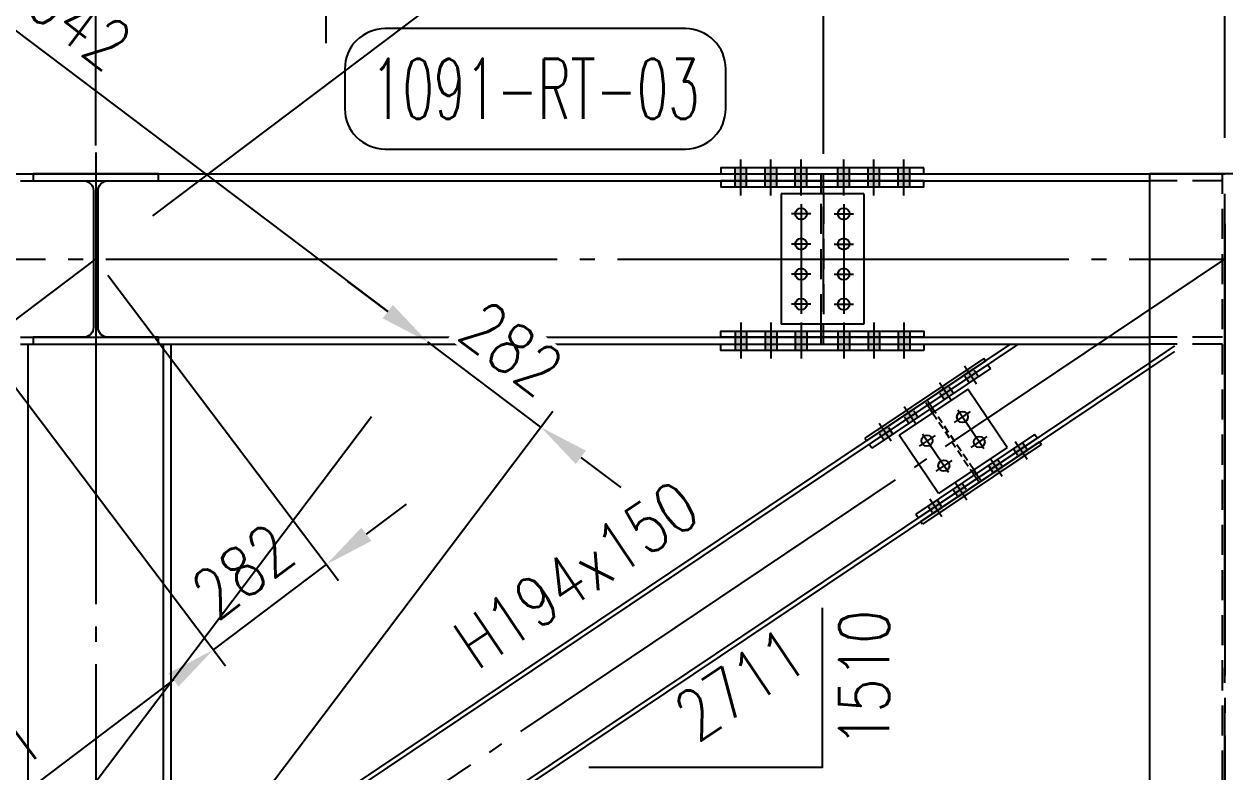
# Model space of a CAD drawing. Header units: millimetres. Extents: x 0 to 232280, y -26939 to 23794.
# Drawn here: x 148658 to 151052, y 7285 to 8776 of the extents above; entities that cross this region are included whole.
import ezdxf
from ezdxf.enums import TextEntityAlignment as Align

# ---------------------------------------------------------------- set-up
doc = ezdxf.new("R2010")
doc.units = ezdxf.units.MM
doc.header["$LTSCALE"] = 30
doc.linetypes.add('JNK-CENTER', pattern=[34, 30, -1.5, 1, -1.5])
doc.linetypes.add('JNK-HIDDEN', pattern=[3, 2, -1])
for name, color, linetype in [('CEN-R', 1, 'JNK-CENTER'), ('CON-G', 3, 'Continuous'), ('CON-W', 7, 'Continuous'), ('CON-Y', 2, 'Continuous'), ('Dim-W', 7, 'Continuous'), ('HID-Y', 2, 'JNK-HIDDEN'), ('STL-OBJT', 7, 'Continuous')]:
    doc.layers.add(name, color=color, linetype=linetype)
doc.styles.add('SIMPLEX', font='simplex.shx', dxfattribs={"width": 0.8})
doc.dimstyles.new('DIM35', dxfattribs={"dimscale": 35, "dimtxt": 2.5, "dimasz": 2.5, "dimexe": 0.8, "dimexo": 1, "dimgap": 1, "dimtad": 1, "dimdec": 1, "dimdsep": 46, "dimtxsty": 'SIMPLEX', "dimcen": 0, "dimclrd": 7, "dimclre": 7, "dimclrt": 2, "dimadec": 1, "dimazin": 2, "dimtfac": 1, "dimtdec": 1, "dimtix": 1, "dimtmove": 2, "dimatfit": 2, "dimfxl": 1, "dimtfill": 1, "dimarcsym": 1})
doc.dimstyles.new('DIM40', dxfattribs={"dimscale": 40, "dimtxt": 2.5, "dimasz": 2.5, "dimexe": 1, "dimexo": 1, "dimgap": 1, "dimtad": 1, "dimdec": 0, "dimdsep": 46, "dimtxsty": 'SIMPLEX', "dimcen": 0, "dimclrd": 7, "dimclre": 7, "dimclrt": 2, "dimadec": 1, "dimazin": 2, "dimtfac": 1, "dimtdec": 0, "dimtix": 1, "dimtmove": 2, "dimatfit": 2, "dimfxl": 1, "dimtolj": 1, "dimtzin": 0, "dimarcsym": 1})

# ---------------------------------------------------------------- blocks, each defined once
blk = doc.blocks.new('*D1803')
at = {"layer": 'DEFPOINTS', "color": 0, "transparency": 16777216}
for p in [(148801.4, 10748.1), (146801.4, 8536.5), (148801.4, 8493.9)]:
    blk.add_point(p, dxfattribs=at)
at = {"layer": 'Dim-W', "color": 7, "linetype": 'ByBlock', "lineweight": -2, "transparency": 16777216}
for p, q in [((146801.4, 8576.5), (146801.4, 10780.1)), ((148801.4, 8533.9), (148801.4, 10780.1)), ((146901.4, 10748.1), (148701.4, 10748.1))]:
    blk.add_line(p, q, dxfattribs=at)
at = {"layer": 'Dim-W', "color": 7, "transparency": 16777216}
for points in [[(146901.4, 10764.8), (146901.4, 10731.4), (146801.4, 10748.1)], [(148701.4, 10764.8), (148701.4, 10731.4), (148801.4, 10748.1)]]:
    blk.add_solid(points, dxfattribs=at)
at = {"layer": 'Dim-W', "color": 2, "transparency": 16777216, "insert": (147801.4, 10838.1), "char_height": 100, "attachment_point": 5, "style": 'SIMPLEX', "bg_fill": 3, "box_fill_scale": 1.1, "bg_fill_color": 256, "bg_fill_true_color": 13158600, "bg_fill_transparency": 0}
blk.add_mtext('2000', dxfattribs=at)
blk = doc.blocks.new('A$C482E045D')
at = {"layer": 'CEN-R'}
blk.add_line((0, -136.6), (0, 35.2), dxfattribs=at)
at = {"layer": 'Dim-W', "ltscale": 0.5}
blk.add_solid([(-44, 0), (-44, -96), (44, 0), (44, -96)], dxfattribs=at)
at = {"layer": 'HID-Y'}
for p, q in [((-44, -96), (-44, 0)), ((44, -96), (44, 0))]:
    blk.add_line(p, q, dxfattribs=at)
blk = doc.blocks.new('A$C536E4F0C')
at = {"layer": 'CEN-R'}
for p, q in [((400, -227.3), (400, -596.7)), ((740, -227.3), (740, -596.7)), ((476.7, -292), (323.3, -292)), ((476.7, -292), (323.3, -292)), ((663.3, -292), (816.7, -292)), ((663.3, -292), (816.7, -292)), ((400, -443.3), (400, -596.7)), ((740, -443.3), (740, -596.7)), ((476.7, -532), (323.3, -532)), ((476.7, -532), (323.3, -532)), ((663.3, -532), (816.7, -532)), ((663.3, -532), (816.7, -532))]:
    blk.add_line(p, q, dxfattribs=at)
at = {"layer": 'CON-G'}
for p, q in [((0, 0), (1140, 0)), ((0, -24), (0, 0)), ((1140, 0), (1140, -24)), ((1140, -24), (0, -24)), ((1140, -60), (0, -60)), ((0, -60), (0, -96)), ((1140, -96), (1140, -60)), ((0, -96), (1140, -96)), ((240, -132), (900, -132)), ((240, -132), (240, -692)), ((560, -132), (560, -96)), ((580, -132), (580, -96)), ((900, -132), (900, -692)), ((1140, -96), (1140, -96)), ((0, -764), (0, -728)), ((0, -728), (1140, -728)), ((1140, -764), (0, -764)), ((240, -692), (900, -692)), ((560, -692), (560, -728)), ((580, -692), (580, -728)), ((1140, -728), (1140, -764)), ((1140, -728), (1140, -728)), ((1140, -800), (0, -800)), ((0, -800), (0, -824)), ((0, -824), (1140, -824)), ((1140, -824), (1140, -800))]:
    blk.add_line(p, q, dxfattribs=at)
for centre in [(400, -292), (740, -292), (400, -532), (740, -532)]:
    blk.add_circle(centre, 44, dxfattribs=at)
at = {"layer": 'HID-Y'}
for p, q in [((560, -96), (560, -24)), ((580, -96), (580, -24)), ((560, -132), (560, -692)), ((580, -692), (580, -132)), ((560, -728), (560, -800)), ((580, -728), (580, -800))]:
    blk.add_line(p, q, dxfattribs=at)
at = {"layer": 'Dim-W', "ltscale": 0.5}
for p in [(160, 0), (400, 0), (740, 0)]:
    blk.add_blockref('A$C482E045D', p, dxfattribs=at)
at = {"layer": 'Dim-W', "ltscale": 0.5, "xscale": -1}
blk.add_blockref('A$C482E045D', (980, 0), dxfattribs=at)
at = {"layer": 'Dim-W', "ltscale": 0.5, "xscale": -1, "rotation": 180}
for p in [(160, -824), (400, -824), (740, -824)]:
    blk.add_blockref('A$C482E045D', p, dxfattribs=at)
at = {"layer": 'Dim-W', "ltscale": 0.5, "rotation": 180}
blk.add_blockref('A$C482E045D', (980, -824), dxfattribs=at)
blk = doc.blocks.new('*D1738')
at = {"layer": 'DEFPOINTS', "color": 0, "ltscale": 0.5, "transparency": 16777216}
for p in [(147801.4, 10108.1), (147801.4, 8583.1), (148801.4, 8517.2)]:
    blk.add_point(p, dxfattribs=at)
at = {"layer": 'Dim-W', "color": 7, "linetype": 'ByBlock', "lineweight": -2, "ltscale": 0.5, "transparency": 16777216}
for p, q in [((147801.4, 8623.1), (147801.4, 10148.1)), ((148801.4, 8557.2), (148801.4, 10148.1)), ((148701.4, 10108.1), (147901.4, 10108.1))]:
    blk.add_line(p, q, dxfattribs=at)
at = {"layer": 'Dim-W', "color": 7, "ltscale": 0.5, "transparency": 16777216}
for points in [[(147901.4, 10124.8), (147901.4, 10091.4), (147801.4, 10108.1)], [(148701.4, 10124.8), (148701.4, 10091.4), (148801.4, 10108.1)]]:
    blk.add_solid(points, dxfattribs=at)
at = {"layer": 'Dim-W', "color": 2, "ltscale": 0.5, "transparency": 16777216, "insert": (148301.4, 10198.1), "char_height": 100, "attachment_point": 5, "style": 'SIMPLEX'}
blk.add_mtext('\\A1;1000', dxfattribs=at)
blk = doc.blocks.new('*D1745')
at = {"layer": 'DEFPOINTS', "color": 0, "ltscale": 0.5, "transparency": 16777216}
for p in [(148801.4, 8307.2), (148576.2, 8137.2), (149261.1, 7698.3)]:
    blk.add_point(p, dxfattribs=at)
at = {"layer": 'Dim-W', "color": 7, "linetype": 'ByBlock', "lineweight": -2, "ltscale": 0.5, "transparency": 16777216}
for p, q in [((148825.5, 8275.3), (149285.3, 7666.4)), ((148600.3, 8105.3), (149060.1, 7496.4)), ((149341, 7758.5), (149420.8, 7818.8)), ((149036, 7528.3), (149261.1, 7698.3)), ((148956.2, 7468), (148876.4, 7407.8))]:
    blk.add_line(p, q, dxfattribs=at)
at = {"layer": 'Dim-W', "color": 7, "ltscale": 0.5, "transparency": 16777216}
for points in [[(149330.9, 7771.8), (149351, 7745.2), (149261.1, 7698.3)], [(148946.1, 7481.3), (148966.2, 7454.7), (149036, 7528.3)]]:
    blk.add_solid(points, dxfattribs=at)
at = {"layer": 'Dim-W', "color": 2, "ltscale": 0.5, "transparency": 16777216, "insert": (149094.3, 7685.1), "char_height": 100, "attachment_point": 5, "rotation": 37.0528, "style": 'SIMPLEX'}
blk.add_mtext('\\A1;282', dxfattribs=at)
blk = doc.blocks.new('*D1746')
at = {"layer": 'DEFPOINTS', "color": 0, "ltscale": 0.5, "transparency": 16777216}
for p in [(148576.2, 8137.2), (147801.4, 7552.2), (148261.1, 6943.3)]:
    blk.add_point(p, dxfattribs=at)
at = {"layer": 'Dim-W', "color": 7, "linetype": 'ByBlock', "lineweight": -2, "ltscale": 0.5, "transparency": 16777216}
for p, q in [((148600.3, 8105.3), (149060.1, 7496.4)), ((147825.5, 7520.3), (148285.3, 6911.4)), ((148956.2, 7468), (148341, 7003.5))]:
    blk.add_line(p, q, dxfattribs=at)
at = {"layer": 'Dim-W', "color": 7, "ltscale": 0.5, "transparency": 16777216}
for points in [[(148946.1, 7481.3), (148966.2, 7454.7), (149036, 7528.3)], [(148330.9, 7016.8), (148351, 6990.2), (148261.1, 6943.3)]]:
    blk.add_solid(points, dxfattribs=at)
at = {"layer": 'Dim-W', "color": 2, "ltscale": 0.5, "transparency": 16777216, "insert": (148594.3, 7307.6), "char_height": 100, "attachment_point": 5, "rotation": 37.0528, "style": 'SIMPLEX'}
blk.add_mtext('\\A1;971', dxfattribs=at)
blk = doc.blocks.new('*D1838')
at = {"layer": 'DEFPOINTS', "color": 0, "ltscale": 0.5, "transparency": 16777216}
for p in [(149463.3, 8142.1), (148576.2, 6967.2), (148801.4, 6797.2)]:
    blk.add_point(p, dxfattribs=at)
at = {"layer": 'Dim-W', "color": 7, "linetype": 'ByBlock', "lineweight": -2, "ltscale": 0.5, "transparency": 16777216}
for p, q in [((149383.5, 8202.4), (149303.7, 8262.7)), ((149688.5, 7972.1), (149463.3, 8142.1)), ((148825.5, 6829.2), (149712.6, 8004.1)), ((148600.3, 6999.2), (149351.2, 7993.6)), ((149768.3, 7911.9), (149848.1, 7851.6))]:
    blk.add_line(p, q, dxfattribs=at)
at = {"layer": 'Dim-W', "color": 7, "ltscale": 0.5, "transparency": 16777216}
for points in [[(149393.5, 8215.7), (149373.4, 8189.1), (149463.3, 8142.1)], [(149778.3, 7925.2), (149758.2, 7898.6), (149688.5, 7972.1)]]:
    blk.add_solid(points, dxfattribs=at)
at = {"layer": 'Dim-W', "color": 2, "ltscale": 0.5, "transparency": 16777216, "insert": (149630.1, 8129), "char_height": 100, "attachment_point": 5, "rotation": 322.9472, "style": 'SIMPLEX', "bg_fill": 3, "box_fill_scale": 1.1, "bg_fill_color": 256, "bg_fill_true_color": 13158600, "bg_fill_transparency": 0}
blk.add_mtext('\\A1;282', dxfattribs=at)
blk = doc.blocks.new('*D1839')
at = {"layer": 'DEFPOINTS', "color": 0, "ltscale": 0.5, "transparency": 16777216}
for p in [(149463.3, 8142.1), (147026.6, 8137.2), (148576.2, 6967.2)]:
    blk.add_point(p, dxfattribs=at)
at = {"layer": 'Dim-W', "color": 7, "linetype": 'ByBlock', "lineweight": -2, "ltscale": 0.5, "transparency": 16777216}
for p, q in [((147050.7, 8169.2), (147937.7, 9344.1)), ((147993.4, 9251.9), (149383.5, 8202.4)), ((148600.3, 6999.2), (149351.2, 7993.6))]:
    blk.add_line(p, q, dxfattribs=at)
at = {"layer": 'Dim-W', "color": 7, "ltscale": 0.5, "transparency": 16777216}
for points in [[(148003.5, 9265.2), (147983.4, 9238.6), (147913.6, 9312.1)], [(149393.5, 8215.7), (149373.4, 8189.1), (149463.3, 8142.1)]]:
    blk.add_solid(points, dxfattribs=at)
at = {"layer": 'Dim-W', "color": 2, "ltscale": 0.5, "transparency": 16777216, "insert": (148742.7, 8799), "char_height": 100, "attachment_point": 5, "rotation": 322.9472, "style": 'SIMPLEX'}
blk.add_mtext('\\A1;1942', dxfattribs=at)
blk = doc.blocks.new('*D1762')
at = {"layer": 'DEFPOINTS', "color": 0, "transparency": 16777216}
for p in [(151052.4, 10748.1), (148801.4, 9032.5), (151052.4, 8508.6)]:
    blk.add_point(p, dxfattribs=at)
at = {"layer": 'Dim-W', "color": 7, "linetype": 'ByBlock', "lineweight": -2, "transparency": 16777216}
for p, q in [((148801.4, 9072.5), (148801.4, 10780.1)), ((151052.4, 8548.6), (151052.4, 10780.1)), ((148901.4, 10748.1), (150952.4, 10748.1))]:
    blk.add_line(p, q, dxfattribs=at)
at = {"layer": 'Dim-W', "color": 7, "transparency": 16777216}
for points in [[(148901.4, 10764.8), (148901.4, 10731.4), (148801.4, 10748.1)], [(150952.4, 10764.8), (150952.4, 10731.4), (151052.4, 10748.1)]]:
    blk.add_solid(points, dxfattribs=at)
at = {"layer": 'Dim-W', "color": 2, "transparency": 16777216, "insert": (149926.9, 10838.1), "char_height": 100, "attachment_point": 5, "style": 'SIMPLEX', "bg_fill": 3, "box_fill_scale": 1.1, "bg_fill_color": 256, "bg_fill_true_color": 13158600, "bg_fill_transparency": 0}
blk.add_mtext('2251', dxfattribs=at)
blk = doc.blocks.new('*D1763')
at = {"layer": 'DEFPOINTS', "color": 0, "transparency": 16777216}
for p in [(153552.4, 10748.1), (151052.4, 8508.6), (153552.4, 8484.6)]:
    blk.add_point(p, dxfattribs=at)
at = {"layer": 'Dim-W', "color": 7, "linetype": 'ByBlock', "lineweight": -2, "transparency": 16777216}
for p, q in [((151052.4, 8548.6), (151052.4, 10780.1)), ((153552.4, 8524.6), (153552.4, 10780.1)), ((151152.4, 10748.1), (153452.4, 10748.1))]:
    blk.add_line(p, q, dxfattribs=at)
at = {"layer": 'Dim-W', "color": 7, "transparency": 16777216}
for points in [[(151152.4, 10764.8), (151152.4, 10731.4), (151052.4, 10748.1)], [(153452.4, 10764.8), (153452.4, 10731.4), (153552.4, 10748.1)]]:
    blk.add_solid(points, dxfattribs=at)
at = {"layer": 'Dim-W', "color": 2, "transparency": 16777216, "insert": (152302.4, 10838.1), "char_height": 100, "attachment_point": 5, "style": 'SIMPLEX', "bg_fill": 3, "box_fill_scale": 1.1, "bg_fill_color": 256, "bg_fill_true_color": 13158600, "bg_fill_transparency": 0}
blk.add_mtext('2500', dxfattribs=at)
blk = doc.blocks.new('*D1725')
at = {"layer": 'DEFPOINTS', "color": 0, "ltscale": 0.5, "transparency": 16777216}
for p in [(151052.4, 10428.1), (151052.4, 10428.1), (150252.4, 8477.2)]:
    blk.add_point(p, dxfattribs=at)
at = {"layer": 'Dim-W', "color": 7, "linetype": 'ByBlock', "lineweight": -2, "ltscale": 0.5, "transparency": 16777216}
for p, q in [((150252.4, 8517.2), (150252.4, 10468.1)), ((150352.4, 10428.1), (150952.4, 10428.1))]:
    blk.add_line(p, q, dxfattribs=at)
at = {"layer": 'Dim-W', "color": 7, "ltscale": 0.5, "transparency": 16777216}
for points in [[(150352.4, 10444.8), (150352.4, 10411.4), (150252.4, 10428.1)], [(150952.4, 10444.8), (150952.4, 10411.4), (151052.4, 10428.1)]]:
    blk.add_solid(points, dxfattribs=at)
at = {"layer": 'Dim-W', "color": 2, "ltscale": 0.5, "transparency": 16777216, "insert": (150652.4, 10518.1), "char_height": 100, "attachment_point": 5, "style": 'SIMPLEX'}
blk.add_mtext('\\A1;800', dxfattribs=at)
blk = doc.blocks.new('*D1730')
at = {"layer": 'DEFPOINTS', "color": 0, "ltscale": 0.5, "transparency": 16777216}
for p in [(151052.4, 10091.4), (151052.4, 8537.6), (151602.4, 6967.2)]:
    blk.add_point(p, dxfattribs=at)
at = {"layer": 'Dim-W', "color": 7, "linetype": 'ByBlock', "lineweight": -2, "ltscale": 0.5, "transparency": 16777216}
for p, q in [((151052.4, 8577.6), (151052.4, 10131.4)), ((151602.4, 7007.2), (151602.4, 10131.4)), ((151502.4, 10091.4), (151152.4, 10091.4))]:
    blk.add_line(p, q, dxfattribs=at)
at = {"layer": 'Dim-W', "color": 7, "ltscale": 0.5, "transparency": 16777216}
for points in [[(151152.4, 10108.1), (151152.4, 10074.8), (151052.4, 10091.4)], [(151502.4, 10108.1), (151502.4, 10074.8), (151602.4, 10091.4)]]:
    blk.add_solid(points, dxfattribs=at)
at = {"layer": 'Dim-W', "color": 2, "ltscale": 0.5, "transparency": 16777216, "insert": (151327.4, 10181.4), "char_height": 100, "attachment_point": 5, "style": 'SIMPLEX'}
blk.add_mtext('\\A1;550', dxfattribs=at)
blk = doc.blocks.new('DUCT-TAG')
at = {"layer": 'CON-G'}
blk.add_lwpolyline([(-9.49, -1), (-9.49, 1, -0.414214), (-7.49, 3), (7.49, 3, -0.414214), (9.49, 1), (9.49, -1, -0.414214), (7.49, -3), (-7.49, -3, -0.414214)], format="xyb", close=True, dxfattribs=at)
at = {"layer": 'CON-G', "style": 'SIMPLEX', "width": 1.246304}
blk.add_attdef('NAME', text='', height=3, dxfattribs=at).set_placement((-8.19, -1.5), (8.19, -1.5), align=Align.FIT)
at = {"layer": 'CON-Y', "style": 'SIMPLEX'}
blk.add_attdef('ELEVATION', text='', height=2, dxfattribs=at).set_placement((0, -6.02), align=Align.CENTER)

msp = doc.modelspace()

# ---------------------------------------------------------------- hatches: boundary and pattern name
at = {"layer": 'CON-W'}
h = msp.add_hatch(color=256, dxfattribs=at)
h.paths.add_polyline_path([(150087.4, 8477.23), (150087.4, 8489.23), (150098.9, 8489.23), (150098.9, 8477.23)])
h.paths.add_polyline_path([(150075.9, 8477.23), (150075.9, 8489.23), (150087.4, 8489.23), (150087.4, 8477.23)])
h.paths.add_polyline_path([(150075.9, 8477.23), (150087.4, 8477.23), (150087.4, 8463.23), (150075.9, 8463.23)])
h.paths.add_polyline_path([(150087.4, 8477.23), (150098.9, 8477.23), (150098.9, 8463.23), (150087.4, 8463.23)])
h.paths.add_polyline_path([(150087.4, 8463.23), (150098.9, 8463.23), (150098.9, 8451.23), (150087.4, 8451.23)])
h.paths.add_polyline_path([(150075.9, 8463.23), (150087.4, 8463.23), (150087.4, 8451.23), (150075.9, 8451.23)])
h = msp.add_hatch(color=256, dxfattribs=at)
h.paths.add_polyline_path([(150147.4, 8477.23), (150147.4, 8489.23), (150158.9, 8489.23), (150158.9, 8477.23)])
h.paths.add_polyline_path([(150135.9, 8477.23), (150135.9, 8489.23), (150147.4, 8489.23), (150147.4, 8477.23)])
h.paths.add_polyline_path([(150135.9, 8477.23), (150147.4, 8477.23), (150147.4, 8463.23), (150135.9, 8463.23)])
h.paths.add_polyline_path([(150147.4, 8477.23), (150158.9, 8477.23), (150158.9, 8463.23), (150147.4, 8463.23)])
h.paths.add_polyline_path([(150147.4, 8463.23), (150158.9, 8463.23), (150158.9, 8451.23), (150147.4, 8451.23)])
h.paths.add_polyline_path([(150135.9, 8463.23), (150147.4, 8463.23), (150147.4, 8451.23), (150135.9, 8451.23)])
h = msp.add_hatch(color=256, dxfattribs=at)
h.paths.add_polyline_path([(150207.4, 8477.23), (150207.4, 8489.23), (150218.9, 8489.23), (150218.9, 8477.23)])
h.paths.add_polyline_path([(150195.9, 8477.23), (150195.9, 8489.23), (150207.4, 8489.23), (150207.4, 8477.23)])
h.paths.add_polyline_path([(150195.9, 8477.23), (150207.4, 8477.23), (150207.4, 8463.23), (150195.9, 8463.23)])
h.paths.add_polyline_path([(150207.4, 8477.23), (150218.9, 8477.23), (150218.9, 8463.23), (150207.4, 8463.23)])
h.paths.add_polyline_path([(150207.4, 8463.23), (150218.9, 8463.23), (150218.9, 8451.23), (150207.4, 8451.23)])
h.paths.add_polyline_path([(150195.9, 8463.23), (150207.4, 8463.23), (150207.4, 8451.23), (150195.9, 8451.23)])
h = msp.add_hatch(color=256, dxfattribs=at)
h.paths.add_polyline_path([(150292.4, 8477.23), (150292.4, 8489.23), (150303.9, 8489.23), (150303.9, 8477.23)])
h.paths.add_polyline_path([(150280.9, 8477.23), (150280.9, 8489.23), (150292.4, 8489.23), (150292.4, 8477.23)])
h.paths.add_polyline_path([(150280.9, 8477.23), (150292.4, 8477.23), (150292.4, 8463.23), (150280.9, 8463.23)])
h.paths.add_polyline_path([(150292.4, 8477.23), (150303.9, 8477.23), (150303.9, 8463.23), (150292.4, 8463.23)])
h.paths.add_polyline_path([(150292.4, 8463.23), (150303.9, 8463.23), (150303.9, 8451.23), (150292.4, 8451.23)])
h.paths.add_polyline_path([(150280.9, 8463.23), (150292.4, 8463.23), (150292.4, 8451.23), (150280.9, 8451.23)])
h = msp.add_hatch(color=256, dxfattribs=at)
h.paths.add_polyline_path([(150352.4, 8477.23), (150352.4, 8489.23), (150363.9, 8489.23), (150363.9, 8477.23)])
h.paths.add_polyline_path([(150340.9, 8477.23), (150340.9, 8489.23), (150352.4, 8489.23), (150352.4, 8477.23)])
h.paths.add_polyline_path([(150340.9, 8477.23), (150352.4, 8477.23), (150352.4, 8463.23), (150340.9, 8463.23)])
h.paths.add_polyline_path([(150352.4, 8477.23), (150363.9, 8477.23), (150363.9, 8463.23), (150352.4, 8463.23)])
h.paths.add_polyline_path([(150352.4, 8463.23), (150363.9, 8463.23), (150363.9, 8451.23), (150352.4, 8451.23)])
h.paths.add_polyline_path([(150340.9, 8463.23), (150352.4, 8463.23), (150352.4, 8451.23), (150340.9, 8451.23)])
h = msp.add_hatch(color=256, dxfattribs=at)
h.paths.add_polyline_path([(150412.4, 8477.23), (150412.4, 8489.23), (150423.9, 8489.23), (150423.9, 8477.23)])
h.paths.add_polyline_path([(150400.9, 8477.23), (150400.9, 8489.23), (150412.4, 8489.23), (150412.4, 8477.23)])
h.paths.add_polyline_path([(150400.9, 8477.23), (150412.4, 8477.23), (150412.4, 8463.23), (150400.9, 8463.23)])
h.paths.add_polyline_path([(150412.4, 8477.23), (150423.9, 8477.23), (150423.9, 8463.23), (150412.4, 8463.23)])
h.paths.add_polyline_path([(150412.4, 8463.23), (150423.9, 8463.23), (150423.9, 8451.23), (150412.4, 8451.23)])
h.paths.add_polyline_path([(150400.9, 8463.23), (150412.4, 8463.23), (150412.4, 8451.23), (150400.9, 8451.23)])
h = msp.add_hatch(color=256, dxfattribs=at)
h.paths.add_polyline_path([(150087.4, 8137.23), (150087.4, 8125.23), (150098.9, 8125.23), (150098.9, 8137.23)])
h.paths.add_polyline_path([(150075.9, 8137.23), (150075.9, 8125.23), (150087.4, 8125.23), (150087.4, 8137.23)])
h.paths.add_polyline_path([(150075.9, 8137.23), (150087.4, 8137.23), (150087.4, 8151.23), (150075.9, 8151.23)])
h.paths.add_polyline_path([(150087.4, 8137.23), (150098.9, 8137.23), (150098.9, 8151.23), (150087.4, 8151.23)])
h.paths.add_polyline_path([(150087.4, 8151.23), (150098.9, 8151.23), (150098.9, 8163.23), (150087.4, 8163.23)])
h.paths.add_polyline_path([(150075.9, 8151.23), (150087.4, 8151.23), (150087.4, 8163.23), (150075.9, 8163.23)])
h = msp.add_hatch(color=256, dxfattribs=at)
h.paths.add_polyline_path([(150147.4, 8137.23), (150147.4, 8125.23), (150158.9, 8125.23), (150158.9, 8137.23)])
h.paths.add_polyline_path([(150135.9, 8137.23), (150135.9, 8125.23), (150147.4, 8125.23), (150147.4, 8137.23)])
h.paths.add_polyline_path([(150135.9, 8137.23), (150147.4, 8137.23), (150147.4, 8151.23), (150135.9, 8151.23)])
h.paths.add_polyline_path([(150147.4, 8137.23), (150158.9, 8137.23), (150158.9, 8151.23), (150147.4, 8151.23)])
h.paths.add_polyline_path([(150147.4, 8151.23), (150158.9, 8151.23), (150158.9, 8163.23), (150147.4, 8163.23)])
h.paths.add_polyline_path([(150135.9, 8151.23), (150147.4, 8151.23), (150147.4, 8163.23), (150135.9, 8163.23)])
h = msp.add_hatch(color=256, dxfattribs=at)
h.paths.add_polyline_path([(150207.4, 8137.23), (150207.4, 8125.23), (150218.9, 8125.23), (150218.9, 8137.23)])
h.paths.add_polyline_path([(150195.9, 8137.23), (150195.9, 8125.23), (150207.4, 8125.23), (150207.4, 8137.23)])
h.paths.add_polyline_path([(150195.9, 8137.23), (150207.4, 8137.23), (150207.4, 8151.23), (150195.9, 8151.23)])
h.paths.add_polyline_path([(150207.4, 8137.23), (150218.9, 8137.23), (150218.9, 8151.23), (150207.4, 8151.23)])
h.paths.add_polyline_path([(150207.4, 8151.23), (150218.9, 8151.23), (150218.9, 8163.23), (150207.4, 8163.23)])
h.paths.add_polyline_path([(150195.9, 8151.23), (150207.4, 8151.23), (150207.4, 8163.23), (150195.9, 8163.23)])
h = msp.add_hatch(color=256, dxfattribs=at)
h.paths.add_polyline_path([(150292.4, 8137.23), (150292.4, 8125.23), (150303.9, 8125.23), (150303.9, 8137.23)])
h.paths.add_polyline_path([(150280.9, 8137.23), (150280.9, 8125.23), (150292.4, 8125.23), (150292.4, 8137.23)])
h.paths.add_polyline_path([(150280.9, 8137.23), (150292.4, 8137.23), (150292.4, 8151.23), (150280.9, 8151.23)])
h.paths.add_polyline_path([(150292.4, 8137.23), (150303.9, 8137.23), (150303.9, 8151.23), (150292.4, 8151.23)])
h.paths.add_polyline_path([(150292.4, 8151.23), (150303.9, 8151.23), (150303.9, 8163.23), (150292.4, 8163.23)])
h.paths.add_polyline_path([(150280.9, 8151.23), (150292.4, 8151.23), (150292.4, 8163.23), (150280.9, 8163.23)])
h = msp.add_hatch(color=256, dxfattribs=at)
h.paths.add_polyline_path([(150352.4, 8137.23), (150352.4, 8125.23), (150363.9, 8125.23), (150363.9, 8137.23)])
h.paths.add_polyline_path([(150340.9, 8137.23), (150340.9, 8125.23), (150352.4, 8125.23), (150352.4, 8137.23)])
h.paths.add_polyline_path([(150340.9, 8137.23), (150352.4, 8137.23), (150352.4, 8151.23), (150340.9, 8151.23)])
h.paths.add_polyline_path([(150352.4, 8137.23), (150363.9, 8137.23), (150363.9, 8151.23), (150352.4, 8151.23)])
h.paths.add_polyline_path([(150352.4, 8151.23), (150363.9, 8151.23), (150363.9, 8163.23), (150352.4, 8163.23)])
h.paths.add_polyline_path([(150340.9, 8151.23), (150352.4, 8151.23), (150352.4, 8163.23), (150340.9, 8163.23)])
h = msp.add_hatch(color=256, dxfattribs=at)
h.paths.add_polyline_path([(150412.4, 8137.23), (150412.4, 8125.23), (150423.9, 8125.23), (150423.9, 8137.23)])
h.paths.add_polyline_path([(150400.9, 8137.23), (150400.9, 8125.23), (150412.4, 8125.23), (150412.4, 8137.23)])
h.paths.add_polyline_path([(150400.9, 8137.23), (150412.4, 8137.23), (150412.4, 8151.23), (150400.9, 8151.23)])
h.paths.add_polyline_path([(150412.4, 8137.23), (150423.9, 8137.23), (150423.9, 8151.23), (150412.4, 8151.23)])
h.paths.add_polyline_path([(150412.4, 8151.23), (150423.9, 8151.23), (150423.9, 8163.23), (150412.4, 8163.23)])
h.paths.add_polyline_path([(150400.9, 8151.23), (150412.4, 8151.23), (150412.4, 8163.23), (150400.9, 8163.23)])

# ---------------------------------------------------------------- linework, layer by layer
at = {"layer": 'CEN-R'}
for p, q in [((148801.4, 8519.38), (148801.4, 4477.2)), ((150087.4, 8433.77), (150087.4, 8505.5)), ((150147.4, 8433.77), (150147.4, 8505.5)), ((150207.4, 8433.77), (150207.4, 8505.5)), ((150292.4, 8433.77), (150292.4, 8505.5)), ((150352.4, 8433.77), (150352.4, 8505.5)), ((150412.4, 8433.77), (150412.4, 8505.5)), ((151052.4, 4477.2), (151052.4, 8477.23)), ((150207.4, 8416.4), (150207.4, 8198.06)), ((150292.4, 8416.4), (150292.4, 8198.06)), ((150226.56, 8397.23), (150188.23, 8397.23)), ((150226.56, 8397.23), (150188.23, 8397.23)), ((150273.23, 8397.23), (150311.56, 8397.23)), ((150273.23, 8397.23), (150311.56, 8397.23)), ((151052.4, 8377.23), (151052.4, 4477.2)), ((150226.56, 8337.23), (150188.23, 8337.23)), ((150273.23, 8337.23), (150311.56, 8337.23)), ((146801.4, 6797.23), (148801.4, 8307.23)), ((147801.4, 8307.23), (151052.4, 8307.23)), ((148801.4, 6797.23), (151052.4, 8307.23)), ((150226.56, 8277.23), (150188.23, 8277.23)), ((150273.23, 8277.23), (150311.56, 8277.23)), ((150207.4, 8236.4), (150207.4, 8198.06)), ((150292.4, 8236.4), (150292.4, 8198.06)), ((150226.56, 8217.23), (150188.23, 8217.23)), ((150226.56, 8217.23), (150188.23, 8217.23)), ((150273.23, 8217.23), (150311.56, 8217.23)), ((150273.23, 8217.23), (150311.56, 8217.23)), ((150087.4, 8180.69), (150087.4, 8108.96)), ((150147.4, 8180.69), (150147.4, 8108.96)), ((150207.4, 8180.69), (150207.4, 8108.96)), ((150292.4, 8180.69), (150292.4, 8108.96)), ((150352.4, 8180.69), (150352.4, 8108.96)), ((150412.4, 8180.69), (150412.4, 8108.96))]:
    msp.add_line(p, q, dxfattribs=at)
at = {"layer": 'CON-G'}
for p, q in [((147801.4, 8477.23), (151052.4, 8477.23)), ((150902.4, 4477.2), (150902.4, 8477.23)), ((151202.4, 8477.23), (150902.4, 8477.23)), ((148651.4, 8463.23), (150902.4, 8463.23)), ((150247.4, 8437.23), (150247.4, 8451.23)), ((150252.4, 8437.23), (150252.4, 8451.23)), ((150332.4, 8437.23), (150167.4, 8437.23)), ((150167.4, 8437.23), (150167.4, 8177.23)), ((150332.4, 8437.23), (150332.4, 8177.23)), ((150332.4, 8177.23), (150167.4, 8177.23)), ((150247.4, 8163.23), (150247.4, 8177.23)), ((150252.4, 8163.23), (150252.4, 8177.23)), ((148651.4, 8151.23), (150902.4, 8151.23)), ((148651.4, 8137.23), (150902.4, 8137.23)), ((148651.4, 8137.23), (150902.4, 8137.23)), ((148951.4, 4477.2), (148951.4, 8137.23)), ((148951.4, 7014.65), (150624.85, 8137.23)), ((148951.4, 7003.82), (150641.01, 8137.23)), ((149212.79, 6967.23), (150902.4, 8100.64)), ((149228.94, 6967.23), (150902.4, 8089.8))]:
    msp.add_line(p, q, dxfattribs=at)
for points in [[(150452.4, 8489.23), (150047.4, 8489.23), (150047.4, 8477.23), (150452.4, 8477.23)], [(150452.4, 8463.23), (150047.4, 8463.23), (150047.4, 8451.23), (150452.4, 8451.23)], [(150452.4, 8151.23), (150047.4, 8151.23), (150047.4, 8163.23), (150452.4, 8163.23)], [(150452.4, 8125.23), (150047.4, 8125.23), (150047.4, 8137.23), (150452.4, 8137.23)]]:
    msp.add_lwpolyline(points, close=True, dxfattribs=at)
for centre in [(150207.4, 8397.23), (150292.4, 8397.23), (150207.4, 8337.23), (150292.4, 8337.23), (150207.4, 8277.23), (150292.4, 8277.23), (150207.4, 8217.23), (150292.4, 8217.23)]:
    msp.add_circle(centre, 11.5, dxfattribs=at)
at = {"layer": 'Dim-W'}
msp.add_line((150252.4, 8202.23), (150252.4, 8412.23), dxfattribs=at)
at = {"layer": 'Dim-W', "ltscale": 0.5}
msp.add_lwpolyline([(148915.34, 8393.26), (149788.69, 9052.64), (149260.3, 9052.64), (149260.3, 8737.67)], dxfattribs=at)
at = {"layer": 'HID-Y'}
for p, q in [((150075.9, 8451.23), (150075.9, 8489.23)), ((150098.9, 8451.23), (150098.9, 8489.23)), ((150135.9, 8451.23), (150135.9, 8489.23)), ((150158.9, 8451.23), (150158.9, 8489.23)), ((150195.9, 8451.23), (150195.9, 8489.23)), ((150218.9, 8451.23), (150218.9, 8489.23)), ((150247.4, 8451.23), (150247.4, 8477.23)), ((150252.4, 8451.23), (150252.4, 8477.23)), ((150280.9, 8451.23), (150280.9, 8489.23)), ((150303.9, 8451.23), (150303.9, 8489.23)), ((150340.9, 8451.23), (150340.9, 8489.23)), ((150363.9, 8451.23), (150363.9, 8489.23)), ((150400.9, 8451.23), (150400.9, 8489.23)), ((150423.9, 8451.23), (150423.9, 8489.23)), ((151047.4, 8463.23), (150902.4, 8463.23)), ((150247.4, 8177.23), (150247.4, 8437.23)), ((150252.4, 8437.23), (150252.4, 8177.23)), ((150075.9, 8163.23), (150075.9, 8125.23)), ((150098.9, 8163.23), (150098.9, 8125.23)), ((150135.9, 8163.23), (150135.9, 8125.23)), ((150158.9, 8163.23), (150158.9, 8125.23)), ((150195.9, 8163.23), (150195.9, 8125.23)), ((150218.9, 8163.23), (150218.9, 8125.23)), ((150247.4, 8137.23), (150247.4, 8163.23)), ((150252.4, 8137.23), (150252.4, 8163.23)), ((150280.9, 8163.23), (150280.9, 8125.23)), ((150303.9, 8163.23), (150303.9, 8125.23)), ((150340.9, 8163.23), (150340.9, 8125.23)), ((150363.9, 8163.23), (150363.9, 8125.23)), ((150400.9, 8163.23), (150400.9, 8125.23)), ((150423.9, 8163.23), (150423.9, 8125.23)), ((151047.4, 8151.23), (150902.4, 8151.23)), ((150902.4, 8089.8), (150973.09, 8137.23)), ((150902.4, 8100.64), (150956.94, 8137.23)), ((151047.4, 8137.23), (150902.4, 8137.23))]:
    msp.add_line(p, q, dxfattribs=at)

# ---------------------------------------------------------------- block references
at = {"layer": 'Dim-W', "ltscale": 0.5, "xscale": 0.2499999999999999, "yscale": 0.2499999999999999, "zscale": 0.2499999999999999, "rotation": 213.854221566382}
msp.add_blockref('A$C536E4F0C', (150686.24, 7937.58), dxfattribs=at)

# ---------------------------------------------------------------- texts
at = {"layer": 'CON-Y', "style": 'SIMPLEX', "width": 0.8}
msp.add_text('1510', height=100, rotation=90, dxfattribs=at).set_placement((150383.15, 7333.98))
at = {"layer": 'Dim-W', "color": 2, "ltscale": 0.5, "style": 'SIMPLEX', "width": 0.8}
msp.add_text('2711', height=100, rotation=33.85422, dxfattribs=at).set_placement((150000.03, 7341.38))

# ---------------------------------------------------------------- dimensions: what is measured, and where the dimension line sits
at = {"layer": 'Dim-W', "ltscale": 0.5}
for base, p2, picture, middle in [((149261.15, 7698.29), (148801.4, 8307.23), '*D1745', (149094.34, 7685.11)), ((148261.15, 6943.29), (147801.4, 7552.23), '*D1746', (148594.34, 7307.61))]:
    dim = msp.add_linear_dim(base=base, p1=(148576.23, 8137.23), p2=p2, angle=37.0528, dimstyle='DIM40', dxfattribs=at)
    dim.commit()
    dim.dimension.update_dxf_attribs({"geometry": picture, "text_midpoint": middle})

# ---------------------------------------------------------------- next in the draw order: dimensions: what is measured, and where the dimension line sits
at = {"layer": 'Dim-W'}
dim = msp.add_linear_dim(base=(148801.4, 10748.09), p1=(146801.4, 8536.48), p2=(148801.4, 8493.9), dimstyle='DIM35', override={"dimscale": 40}, dxfattribs=at)
dim.commit()
dim.dimension.update_dxf_attribs({"geometry": '*D1803', "text_midpoint": (147801.4, 10838.09)})
at = {"layer": 'Dim-W', "ltscale": 0.5}
dim = msp.add_linear_dim(base=(149463.29, 8142.15), p1=(148801.4, 6797.23), p2=(148576.23, 6967.23), angle=322.9472, dimstyle='DIM40', override={"dimtfill": 1}, dxfattribs=at)
dim.commit()
dim.dimension.update_dxf_attribs({"geometry": '*D1838', "text_midpoint": (149630.11, 8128.97)})

# ---------------------------------------------------------------- next in the draw order: linework, layer by layer
at = {"layer": 'CON-G'}
for p, q in [((148666.4, 4477.2), (148666.4, 8137.23)), ((148936.4, 4477.2), (148936.4, 8137.23))]:
    msp.add_line(p, q, dxfattribs=at)
msp.add_lwpolyline([(148676.4, 8151.23), (148676.4, 8137.23), (148801.4, 8137.23), (148926.4, 8137.23), (148926.4, 8151.23), (148825.9, 8151.23, -0.4142136), (148805.9, 8171.23), (148805.9, 8443.23, -0.4142136), (148825.9, 8463.23), (148926.4, 8463.23), (148926.4, 8477.23), (148801.4, 8477.23), (148676.4, 8477.23), (148676.4, 8463.23), (148776.9, 8463.23, -0.4142136), (148796.9, 8443.23), (148796.9, 8171.23, -0.4142136), (148776.9, 8151.23)], format="xyb", close=True, dxfattribs=at)
at = {"layer": 'Dim-W', "ltscale": 0.5}
msp.add_lwpolyline([(149784.34, 7294), (150250.15, 7294), (150250.15, 7611.91)], dxfattribs=at)

# ---------------------------------------------------------------- next in the draw order: texts
at = {"layer": 'Dim-W', "color": 2, "ltscale": 0.5, "style": 'SIMPLEX', "width": 0.8}
msp.add_text('H194x150', height=100, rotation=33.85422, dxfattribs=at).set_placement((149560.8, 7485))

# ---------------------------------------------------------------- next in the draw order: dimensions: what is measured, and where the dimension line sits
at = {"layer": 'Dim-W', "ltscale": 0.5}
for base, p1, p2, angle, picture, middle in [((147801.4, 10108.09), (148801.4, 8517.23), (147801.4, 8583.08), 180, '*D1738', (148301.4, 10198.09)), ((149463.29, 8142.14), (147026.56, 8137.23), (148576.23, 6967.23), 322.9472, '*D1839', (148742.68, 8798.97))]:
    dim = msp.add_linear_dim(base=base, p1=p1, p2=p2, angle=angle, dimstyle='DIM40', dxfattribs=at)
    dim.commit()
    dim.dimension.update_dxf_attribs({"geometry": picture, "text_midpoint": middle})

# ---------------------------------------------------------------- next in the draw order: dimensions: what is measured, and where the dimension line sits
at = {"layer": 'Dim-W'}
dim = msp.add_linear_dim(base=(151052.4, 10748.09), p1=(148801.4, 9032.55), p2=(151052.4, 8508.58), dimstyle='DIM35', override={"dimscale": 40}, dxfattribs=at)
dim.commit()
dim.dimension.update_dxf_attribs({"geometry": '*D1762', "text_midpoint": (149926.9, 10838.09)})

# ---------------------------------------------------------------- next in the draw order: block references
at = {"layer": 'STL-OBJT'}
ref = msp.add_blockref('DUCT-TAG', (149677.59, 8646.63), dxfattribs=dict(at, xscale=-40, yscale=40, zscale=40, rotation=180))
ref.add_attrib('NAME', '1091-RT-03', dxfattribs={"layer": 'CON-G', "height": 120, "style": 'SIMPLEX', "width": 0.58203}).set_placement((149349.99, 8586.63), (150005.19, 8586.63), align=Align.FIT)

# ---------------------------------------------------------------- next in the draw order: dimensions: what is measured, and where the dimension line sits
at = {"layer": 'Dim-W'}
dim = msp.add_linear_dim(base=(153552.4, 10748.09), p1=(151052.4, 8508.58), p2=(153552.4, 8484.57), dimstyle='DIM35', override={"dimscale": 40}, dxfattribs=at)
dim.commit()
dim.dimension.update_dxf_attribs({"geometry": '*D1763', "text_midpoint": (152302.4, 10838.09)})

# ---------------------------------------------------------------- next in the draw order: linework, layer by layer
at = {"layer": 'HID-Y'}
msp.add_line((151047.4, 4477.2), (151047.4, 8477.23), dxfattribs=at)

# ---------------------------------------------------------------- next in the draw order: dimensions: what is measured, and where the dimension line sits
at = {"layer": 'Dim-W', "ltscale": 0.5}
dim = msp.add_linear_dim(base=(151052.4, 10428.09), p1=(150252.4, 8477.23), p2=(151052.4, 10428.09), dimstyle='DIM40', dxfattribs=at)
dim.commit()
dim.dimension.update_dxf_attribs({"geometry": '*D1725', "text_midpoint": (150652.4, 10518.09)})
dim = msp.add_linear_dim(base=(151052.4, 10091.43), p1=(151602.4, 6967.23), p2=(151052.4, 8537.58), angle=180, dimstyle='DIM40', dxfattribs=at)
dim.commit()
dim.dimension.update_dxf_attribs({"geometry": '*D1730', "text_midpoint": (151327.4, 10181.43)})

doc.saveas('drawing.dxf')
